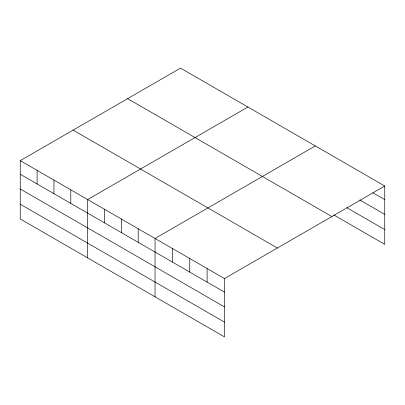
<?xml version="1.0" encoding="UTF-8"?>
<svg xmlns="http://www.w3.org/2000/svg" width="405" height="405" viewBox="0 0 405 405"><rect width="100%" height="100%" fill="white"/><g stroke="black" fill="none" stroke-linecap="round" stroke-linejoin="round"><path stroke-width="0.61" d="M224.481 306.904L224.481 278.554L20.25 160.643L20.25 218.978L224.481 336.889L224.481 306.904L20.25 188.993M333.755 214.918L384.75 244.357L384.75 186.022L180.519 68.111L20.25 160.643M247.916 107.021L87.647 199.554L87.647 257.889M315.313 145.932L155.044 238.464L155.044 296.799M224.481 278.554L384.75 186.022M372.818 192.719L384.75 199.609M359.797 199.969L384.75 214.377M346.776 207.669L384.75 229.589M127.631 98.648L331.862 216.559M73.138 130.106L277.369 248.017M20.25 174.226L224.481 292.137M20.25 204.211L224.481 322.122M207.122 268.53L207.122 282.118M189.763 258.506L189.763 272.094M172.403 248.488L172.403 262.07M138.196 228.734L138.196 242.322M121.343 219.009L121.343 232.591M104.495 209.279L104.495 222.866M70.799 189.823L70.799 203.411M53.946 180.098L53.946 193.681M37.098 170.368L37.098 183.956"/></g></svg>
